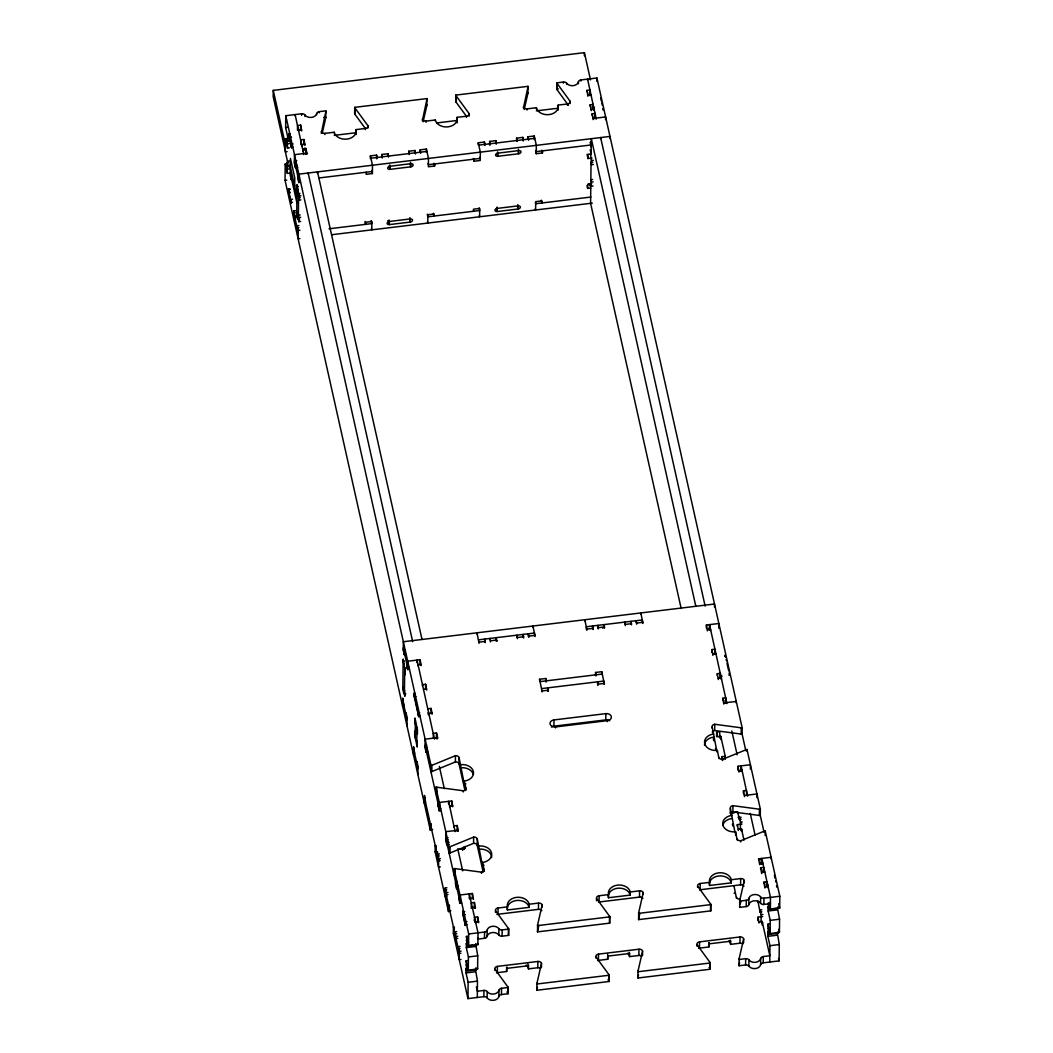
<?xml version="1.0" encoding="UTF-8"?>
<svg xmlns="http://www.w3.org/2000/svg" width="1053" height="1053" viewBox="0 0 1053 1053"><rect width="100%" height="100%" fill="white"/><g stroke="black" fill="none" stroke-linecap="round" stroke-linejoin="round"><path stroke-width="1.5" d="M776.68 887.113L776.601 885.599M590.496 79.923L584.402 52.65L273.253 90.374L273.188 96.626L285.376 151.184M432.651 829.356L431.177 829.961A3.159 2.369 0.6 0 1 430.308 830.159L285.047 180.339L285.231 164.005L286.982 163.794M289.167 165.15L287.416 165.36L287.456 161.201L285.363 151.843L285.508 138.667L287.851 138.391M289.43 140.826L287.68 141.049L287.732 136.877L285.639 127.518L285.771 115.712L301.658 113.777A3.159 2.369 0.6 0 1 304.949 114.988A6.305 4.739 0.6 0 0 311.504 117.383A6.305 4.739 0.6 0 0 316.677 113.566A3.159 2.369 0.6 0 1 319.27 111.644L325.825 110.855A3.159 2.369 0.6 0 1 325.851 111.539L321.27 133.362M289.075 173.153L287.324 173.363L286.85 166.848L286.89 163.031L288.64 162.82M289.351 147.815L287.601 148.025L287.127 141.51L287.153 138.706L288.904 138.496M294.682 186.223L294.774 177.891L290.417 158.411L290.233 175.088L291.273 179.76L291.299 177.681M290.312 167.796L290.325 166.743L296.946 196.358M295.603 210.758L293.853 210.969L293.761 219.3L295.511 219.09M297.762 167.401L295.432 167.69L294.379 163.018L294.471 154.673L306.923 153.159L305.87 148.486L302.764 148.868L302.737 151.211M295.09 115.751L295.103 114.58L303.804 154.58M293.853 210.969L294.879 217.721L296.63 217.51M295.432 167.69L295.459 165.597L297.196 165.387M297.486 130.177L297.538 125.491L300.645 125.11L301.684 130.954M298.92 225.553L297.17 225.776L297.143 227.856L298.894 227.645M300.487 182.287L298.736 182.498L297.696 177.825L297.723 175.733L299.473 175.522M298.578 131.138L298.578 130.164L301.698 129.782M297.815 217.01L297.788 219.09L296.735 214.417L297.078 184.525L298.091 191.291M297.17 225.776L298.21 230.449L298.117 238.781L299.868 238.57M298.736 182.498L298.828 174.153L609.977 136.429L609.95 138.509M300.605 221.472L298.855 221.683L298.381 215.167L300.131 214.957M300.842 199.925L299.091 200.136L299.144 195.963L297.051 186.605L298.407 186.434M300.592 130.19L300.645 125.11M301.645 115.343L301.658 113.777M301.79 145.748L301.803 144.577L304.922 144.195L303.869 139.522L300.763 139.904L301 144.722M303.817 144.603L303.869 139.522M304.922 116.541L304.949 114.988M304.843 150.461L304.87 148.104M304.909 145.38L304.922 144.195M305.818 154.357L305.87 148.486M306.91 154.33L306.923 153.159M308.147 174.074L308.16 173.021L412.671 641.646M316.663 114.738L316.677 113.566M317.479 173.455L317.506 171.889L422.016 639.474M319.256 112.816L319.27 111.644M324.903 134.547L324.916 133.376A3.159 2.369 0.6 0 1 321.283 131.414M322.363 132.691L325.772 117.791L325.825 110.855M334.249 133.218L334.262 132.244L324.916 133.376M422.345 120.726L426.913 99.285A3.159 2.369 0.6 0 0 426.899 98.6L354.716 107.353L354.637 113.606A3.159 2.369 0.6 0 0 354.927 114.25L365.457 128.677M354.927 114.25L354.993 107.998A3.159 2.369 0.6 0 1 354.716 107.353M356.138 134.534A11.043 8.292 0.6 0 0 356.006 132.731L356.032 129.598L365.365 128.466A3.159 2.369 0.6 0 0 367.958 125.755L354.993 107.998M365.352 129.637L365.365 128.466M366.181 172.231L366.154 174.324L372.38 173.561L372.472 165.229L370.38 155.87L376.605 155.12L377.106 158.634M367.931 128.097L367.958 125.755M370.353 158.608L370.38 155.87M376.566 158.634L376.605 155.12M381.752 157.226L381.791 154.488L388.004 153.738L388.518 157.055M382.292 158.003L381.791 154.488M387.978 156.476L388.004 153.738M406.05 654.545L404.299 654.755L403.26 650.083L403.352 641.738L714.5 604.014L714.46 607.133M408.735 153.172L408.748 151.224L414.974 150.474L415.487 153.975M409.262 154.541L408.748 151.224M403.747 704.786L402.733 698.034L402.641 706.366L404.391 706.155M403.891 691.597L403.878 693.69L402.825 689.004L403.154 659.125L404.181 665.891M404.299 654.755L404.326 652.663M406.01 714.921L406.037 712.842L407.077 717.514L406.984 725.846M409.367 669.353L407.616 669.563L406.59 662.798M407.616 669.563L407.708 661.218L420.147 659.718L421.187 665.562M414.948 153.198L414.974 150.474M420.134 152.185L420.16 149.842L426.386 149.078L428.479 158.437L428.387 166.782L434.613 166.019L434.626 163.939M413.526 755.08L413.618 746.735L414.632 753.5M420.673 153.356L420.16 149.842M415.172 737.679L415.369 720.305M417.014 662.692L417.041 660.086L434.441 739.061M416.738 744.695L416.935 727.32M416.896 763.622L416.922 761.543L417.975 766.215L417.883 774.56M418.067 665.944L418.08 664.759L421.2 664.39M420.094 664.798L420.147 659.718M425.978 122.293L425.991 121.121A3.159 2.369 0.6 0 1 422.358 119.16M426.347 152.211L426.386 149.078M423.148 121.687L426.847 105.537L426.899 98.6M422.503 686.201L422.529 684.634L425.636 684.266L426.662 690.11M425.583 689.346L425.636 684.266M424.412 803.781L424.504 795.449L425.517 802.202M427.821 751.96L426.07 752.171L425.03 747.485L425.122 739.153L437.574 737.64L436.521 732.967L433.415 733.349L433.362 737.64M426.07 752.171L426.096 750.078M435.31 120.963L435.323 119.989L425.991 121.121M428.953 714.645L428.966 713.473L432.085 713.092L431.032 708.419L427.926 708.801M430.98 713.5L431.032 708.419M430.308 830.159L430.374 823.907A3.159 2.369 0.6 0 0 431.243 823.696L431.177 829.961M285.771 115.712L431.019 765.531L430.953 771.783A3.159 2.369 0.6 0 0 431.822 771.573L455.383 761.964A3.159 2.369 0.6 0 1 459.016 763.912L464.965 790.513M432.072 714.263L432.085 713.092M431.822 771.573L431.888 765.32L455.449 755.699A3.159 2.369 0.6 0 1 459.082 757.66L464.281 784.169A11.043 8.292 0.6 0 0 465.847 783.893M450.842 910.753L449.368 911.358A3.159 2.369 0.6 0 1 448.499 911.556L435.152 851.864L435.231 845.612A3.159 2.369 0.6 0 1 436.139 845.598L436.074 851.851L437.732 852.074M460.661 764.675A11.043 8.292 0.6 0 1 473.376 771.533A11.043 8.292 0.6 0 1 464.307 781.036L465.887 788.052A3.159 2.369 0.6 0 1 463.294 790.777L436.784 787.223A3.159 2.369 0.6 0 0 435.876 787.236L435.797 793.488A3.159 2.369 0.6 0 1 436.719 793.475L436.758 789.171M436.455 738.824L436.521 732.967M436.771 788.394L436.784 787.223M437.561 738.811L437.574 737.64M439.364 853.878L437.614 854.088L437.587 856.168L439.338 855.957M440.931 810.599L439.18 810.81L438.14 806.137L438.166 804.044L439.917 803.834M437.614 854.088L438.653 858.761L438.561 867.106L440.312 866.882M439.18 810.81L439.272 802.465L451.724 800.964L452.751 806.809M446.933 887.771L445.182 887.982L445.09 896.327L446.841 896.116M449.091 844.427L446.762 844.703L445.722 840.031L445.814 831.699L458.252 830.185L457.213 825.513L454.093 825.881L454.08 827.053M445.182 887.982L446.209 894.747L447.959 894.537M446.762 844.703L446.788 842.624L449.118 842.347M523.42 108.077L527.987 87.03A3.159 2.369 0.6 0 0 527.974 86.346L455.778 95.099L455.712 101.351A3.159 2.369 0.6 0 0 455.988 101.996L466.532 116.422M455.988 101.996L456.067 95.744A3.159 2.369 0.6 0 1 455.778 95.099M448.578 804.071L448.604 801.333L455.133 831.607M457.134 122.885A11.043 8.292 0.6 0 0 457.068 120.476L457.107 117.344L466.44 116.212A3.159 2.369 0.6 0 0 469.033 113.5L456.067 95.744M448.499 911.556L448.565 905.304A3.159 2.369 0.6 0 0 449.434 905.106L449.368 911.358M435.876 787.236L449.21 846.928L449.144 853.18A3.159 2.369 0.6 0 0 450.013 852.983L473.574 843.361A3.159 2.369 0.6 0 1 477.22 845.322L483.156 871.91M449.644 807.19L449.657 806.019L452.764 805.637M450.013 852.983L450.079 846.73L473.653 837.109A3.159 2.369 0.6 0 1 477.285 839.07L482.471 865.566A11.043 8.292 0.6 0 0 484.038 865.29M451.671 806.045L451.724 800.964M453.356 933.261L453.422 927.009A3.159 2.369 0.6 0 1 454.33 926.995L454.264 933.261A3.159 2.369 0.6 0 0 453.356 933.261L467.953 998.613L483.853 996.678A3.159 2.369 0.6 0 1 487.131 997.889A6.305 4.739 0.6 0 0 493.699 1000.284A6.305 4.739 0.6 0 0 498.872 996.467A3.159 2.369 0.6 0 1 501.452 994.545L508.02 993.756L508.086 987.49A3.159 2.369 0.6 0 0 507.809 986.845L494.844 969.089A3.159 2.369 0.6 0 1 497.424 966.378L537.872 961.468A3.159 2.369 0.6 0 1 541.505 963.429L541.466 967.338M454.067 868.633L454.001 874.885A3.159 2.369 0.6 0 1 454.909 874.872L454.975 868.62A3.159 2.369 0.6 0 0 454.067 868.633L468.677 933.972L468.546 945.791L477.878 944.659L478.009 932.84L469.296 893.879L469.243 898.578M455.383 761.964L455.449 755.699M456.739 931.615L454.988 931.826L454.962 933.906L456.712 933.695M458.305 888.337L456.554 888.548L455.515 883.875L455.541 881.782L457.292 881.572M457.147 831.37L457.213 825.513M454.988 931.826L456.002 938.578L457.752 938.368M456.554 888.548L456.581 886.455L458.331 886.244M458.239 831.357L458.252 830.185M459.016 763.912L459.082 757.66M466.426 117.383L466.44 116.212M460.043 946.41L458.292 946.634L458.279 948.714L460.016 948.503M461.622 903.145L459.871 903.356L458.818 898.67L458.845 896.59L460.595 896.379M458.292 946.634L459.345 951.307L459.253 959.638L461.003 959.428M459.871 903.356L459.964 895.011L472.402 893.497L473.442 899.354M469.006 116.238L469.033 113.5M462.636 850.324L462.649 849.152A3.159 2.369 0.6 0 0 465.242 846.428L465.215 847.994M463.281 791.948L463.294 790.777M464.281 784.169L464.307 781.036M465.86 790.408L465.887 788.052M465.15 921.52L465.123 924.639L466.676 924.455M473.468 211.284L473.495 209.192L479.707 208.441L479.615 216.786L479.326 215.47M484.972 145.551L484.472 142.037L478.246 142.8L480.339 152.145L480.247 160.49L474.021 161.241L474.047 159.161M467.953 998.613L468.137 982.278L466.045 972.919L466.097 968.76L467.848 968.549M475.969 968.286L475.956 969.958L466.611 971.09L466.176 960.757L467.927 960.547M475.693 944.107L477.746 955.808L477.601 968.984L468.269 970.116L468.414 956.94L466.321 947.595L466.374 943.422L468.124 943.212M472.731 945.054L466.9 945.752L466.453 936.446L468.203 936.222M478.22 144.748L478.246 142.8M470.322 899.723L470.336 898.551L473.455 898.183M471.244 908.318L471.296 902.842L474.416 902.46L475.443 908.318M472.349 898.591L472.402 893.497M473.574 843.361L473.653 837.109M476.97 633.985L476.983 632.814L479.062 643.33M474.35 908.331L474.416 902.46M474.482 920.388L474.521 917.255L477.628 916.887L478.667 922.731M475.548 923.112L475.561 921.941L478.681 921.559M484.433 144.774L484.472 142.037M477.299 997.481L477.47 981.146L475.416 969.181M474.482 944.844L476.232 944.093M477.22 845.322L477.285 839.07M477.575 921.967L477.628 916.887M481.471 873.345L481.484 872.174A3.159 2.369 0.6 0 0 484.077 869.462L482.511 862.446A11.043 8.292 0.6 0 0 491.567 852.943A11.043 8.292 0.6 0 0 478.852 846.072M489.619 144.932L489.658 141.418L495.871 140.654L496.384 143.971M490.158 144.919L489.658 141.418M484.749 641.803L484.775 639.066L485.288 642.58M482.471 865.566L482.511 862.446M484.051 871.41L484.077 869.462M483.853 996.678L483.919 990.425L477.364 991.228L476.404 986.937M484.498 938.302L484.564 932.05A3.159 2.369 0.6 0 0 487.157 930.141A6.305 4.739 0.6 0 1 492.317 926.311A6.305 4.739 0.6 0 1 498.885 928.707A3.159 2.369 0.6 0 0 502.163 929.917L508.731 929.115L508.665 935.38L502.097 936.17A3.159 2.369 0.6 0 1 498.819 934.972A6.305 4.739 0.6 0 0 492.251 932.563A6.305 4.739 0.6 0 0 487.078 936.393A3.159 2.369 0.6 0 1 484.498 938.302L477.93 939.105L477.628 937.736M489.948 639.619L489.961 638.434L490.474 641.948M487.078 936.393L487.157 930.141M495.845 143.787L495.871 140.654M487.131 997.889L487.21 991.623A3.159 2.369 0.6 0 0 483.919 990.425M497.45 640.658L496.147 640.816L496.187 637.684L496.7 641.198M494.831 970.261L494.844 969.089M495.463 912.28L495.489 910.713A3.159 2.369 0.6 0 1 498.069 908.002L507.401 906.87A11.043 8.292 0.6 0 1 516.47 897.367A11.043 8.292 0.6 0 1 529.185 904.224L538.517 903.092A3.159 2.369 0.6 0 1 542.15 905.053L542.137 907.015M496.529 972.827A3.159 2.369 0.6 0 1 497.358 972.63L497.424 966.378M496.898 914.557A3.159 2.369 0.6 0 1 498.003 914.254L498.069 908.002M498.819 934.972L498.885 928.707M498.872 996.467L498.938 990.202A3.159 2.369 0.6 0 1 501.531 988.293L508.086 987.49M501.452 994.545L501.531 988.293M502.097 936.17L502.163 929.917M497.358 972.63L506.69 971.498L506.73 968.378A11.043 8.292 0.6 0 1 506.572 967.167M529.185 904.224L529.146 907.357L507.375 909.989L507.401 906.87M516.589 140.483L516.615 138.14L522.841 137.39L523.354 140.905M508.02 993.756A3.159 2.369 0.6 0 0 507.743 993.097L507.809 986.845M495.489 910.713L508.454 928.47L508.388 934.722A3.159 2.369 0.6 0 1 508.665 935.38M517.128 141.457L516.615 138.14M516.905 637.513L516.931 635.17L517.444 638.684M522.801 140.523L522.841 137.39M527.053 110.038L527.066 108.867A3.159 2.369 0.6 0 1 523.433 106.906M524.21 109.433L527.922 93.283L527.974 86.346M528.014 137.93L528.027 136.758L534.253 136.008L536.346 145.353L536.253 153.699L542.466 152.948L542.492 150.855M523.117 637.539L523.157 634.419L523.657 637.921M528.54 140.273L528.027 136.758M528.303 636.525L528.343 633.788L528.843 637.302M534.213 139.522L534.253 136.008M536.385 108.907L536.398 107.735L527.066 108.867M540.65 968.47A3.159 2.369 0.6 0 0 537.807 967.733L528.474 968.865L528.514 965.733A11.043 8.292 0.6 0 0 527.856 963.982M532.976 627.193L532.989 626.022L535.069 636.538M534.529 635.815L534.555 633.037L478.549 639.829M539.557 680.225L539.57 679.251L545.783 678.501L546.296 681.817M642.541 955.479L642.58 951.175A3.159 2.369 0.6 0 0 638.947 949.214L598.499 954.123A3.159 2.369 0.6 0 0 595.906 956.835L608.884 974.591A3.159 2.369 0.6 0 1 609.16 975.236L609.095 981.501L536.898 990.254L536.951 983.305L541.505 963.429M643.212 894.366L643.225 892.799A3.159 2.369 0.6 0 0 639.592 890.838L630.26 891.97A11.043 8.292 0.6 0 0 617.545 885.112A11.043 8.292 0.6 0 0 608.476 894.616L599.144 895.748A3.159 2.369 0.6 0 0 596.551 898.459L609.529 916.215A3.159 2.369 0.6 0 1 609.805 916.86L609.74 923.126L537.543 931.879L537.596 924.929L542.15 905.053M537.807 967.733L537.872 961.468M541.821 910.687A3.159 2.369 0.6 0 0 538.452 909.344L538.517 903.092M542.163 691.913L539.57 679.251M545.757 681.817L545.783 678.501M547.836 691.36L547.876 687.846L548.389 691.163M568.409 105.274L557.063 89.742A3.159 2.369 0.6 0 1 556.787 89.097L556.853 82.845L563.421 82.042A3.159 2.369 0.6 0 1 566.698 83.253A6.305 4.739 0.6 0 0 573.266 85.648A6.305 4.739 0.6 0 0 578.426 81.818A3.159 2.369 0.6 0 1 581.019 79.91L596.919 77.988L742.168 727.807L742.102 734.059A3.159 2.369 0.6 0 1 741.18 734.073L714.671 730.519A3.159 2.369 0.6 0 0 712.302 731.901M557.063 89.742L557.129 83.49A3.159 2.369 0.6 0 1 556.853 82.845M558.287 110.025A11.043 8.292 0.6 0 0 558.143 108.222L558.182 105.089L567.514 103.957A3.159 2.369 0.6 0 0 570.107 101.246L557.129 83.49M551.482 727.057A4.739 3.554 0.6 0 1 553.917 726.175L553.983 719.923L605.844 713.631A4.739 3.554 0.6 0 1 611.293 716.58A4.739 3.554 0.6 0 1 607.41 720.647L555.55 726.939A4.739 3.554 0.6 0 1 550.1 724.003A4.739 3.554 0.6 0 1 553.983 719.923M555.536 727.913L555.55 726.939M563.408 83.213L563.421 82.042M566.685 84.424L566.698 83.253M567.501 105.129L567.514 103.957M570.081 103.589L570.107 101.246M578.413 83.779L578.426 81.818M581.006 81.081L581.019 79.91M584.362 55.783L584.402 52.65M586.89 91.572L586.903 90.4L590.022 90.018L589.956 95.112M587.561 80.291L587.574 79.12L596.274 119.121M587.943 96.244L586.903 90.4M589.825 183.827L590.759 188.039L587.653 188.408L587.706 184.249L591.786 183.748M592.062 158.029L587.982 158.529L588.035 154.357L591.141 153.988L591.312 138.693L695.822 606.278M589.154 184.973L589.167 183.841M590.114 105.998L590.128 104.813L593.247 104.444L593.55 109.973M584.836 620.901L584.849 619.73L586.929 630.26M590.601 153.751L591.575 164.676L593.326 164.465M591.167 110.67L590.128 104.813M590.759 188.039L590.601 203.321L681.159 608.463M593.089 186.012L591.338 186.223L590.851 179.708L591.049 162.333L592.8 162.123M586.389 629.523L586.416 626.746L642.422 619.954L642.396 622.731M592.115 115.343L592.128 113.777L595.248 113.408L595.182 118.489M593.168 119.634L592.128 113.777M594.274 110.289L594.287 109.117L591.181 109.499M596.88 81.397L596.919 77.988M592.602 629.115L592.642 625.995L593.155 629.497M600.631 138.614L600.644 137.561L705.155 606.186M595.537 675.592L595.577 672.459L601.789 671.709L604.396 684.371M596.09 675.776L595.577 672.459M597.801 628.101L597.828 625.364L598.341 628.878M597.63 684.937L597.656 681.817L598.17 685.121M595.893 958.006L595.906 956.835M596.524 900.802L596.551 898.459M605.593 119.687L605.62 116.949L593.181 118.462M597.591 960.573A3.159 2.369 0.6 0 1 598.433 960.375L598.499 954.123M598.512 902.105A3.159 2.369 0.6 0 1 599.078 902L599.144 895.748M601.763 674.446L601.789 671.709M604.027 627.154L604.053 624.613L604.554 628.114M603.856 683.831L603.882 681.054L541.65 688.596M609.687 720.752A4.739 3.554 0.6 0 0 605.778 719.897L605.844 713.631M607.397 721.634L607.41 720.647M598.433 960.375L607.765 959.244L607.805 956.124A11.043 8.292 0.6 0 1 607.66 954.308M630.26 891.97L630.221 895.103L608.437 897.735L608.476 894.616M609.095 981.501A3.159 2.369 0.6 0 0 608.805 980.843L608.884 974.591M609.529 916.215L609.45 922.467A3.159 2.369 0.6 0 1 609.74 923.126M624.784 623.073L624.798 622.086L625.298 625.6M630.984 624.074L631.01 621.336L631.524 624.85M641.725 956.216A3.159 2.369 0.6 0 0 638.881 955.479L629.549 956.611L629.576 953.478A11.043 8.292 0.6 0 0 629.194 952.307M636.183 622.665L636.196 620.704L636.71 624.218M640.843 614.11L640.856 612.938L642.935 623.468M743.615 942.83L743.655 938.921A3.159 2.369 0.6 0 0 740.022 936.959L699.574 941.869A3.159 2.369 0.6 0 0 696.981 944.58L709.946 962.337A3.159 2.369 0.6 0 1 710.235 962.982L710.156 969.247L637.973 978L638.026 971.05L642.58 951.175M744.274 882.888L744.3 880.545A3.159 2.369 0.6 0 0 740.667 878.584L731.335 879.716A11.043 8.292 0.6 0 0 718.607 872.858A11.043 8.292 0.6 0 0 709.551 882.361L700.219 883.493A3.159 2.369 0.6 0 0 697.626 886.205L710.591 903.961A3.159 2.369 0.6 0 1 710.867 904.606L710.801 910.871L638.618 919.624L638.671 912.675L643.225 892.799M638.881 955.479L638.947 949.214M642.896 898.433A3.159 2.369 0.6 0 0 639.526 897.09L639.592 890.838M696.968 946.147L696.981 944.58M697.612 887.376L697.626 886.205M698.665 948.319A3.159 2.369 0.6 0 1 699.495 948.121L699.574 941.869M699.587 889.851A3.159 2.369 0.6 0 1 700.14 889.746L700.219 883.493M706.366 628.128L706.405 625.008L718.857 623.494L718.804 628.18M707.432 630.852L706.405 625.008M709.459 630.365L709.511 624.626L726.925 703.601M710.551 630.471L710.564 629.299L707.445 629.681M711.867 652.294L711.894 649.556L715 649.174L714.948 654.255M699.495 948.121L708.84 946.989L708.866 943.87A11.043 8.292 0.6 0 1 708.722 942.659M731.335 879.716L731.295 882.848L709.511 885.481L709.551 882.361M712.144 728.149L712.157 726.978A3.159 2.369 0.6 0 1 714.75 724.267L741.259 727.82A3.159 2.369 0.6 0 0 742.168 727.807M712.92 655.4L711.894 649.556M710.156 969.247A3.159 2.369 0.6 0 0 709.88 968.589L709.946 962.337M710.591 903.961L710.525 910.213A3.159 2.369 0.6 0 1 710.801 910.871M717.014 752L712.157 726.978M714.671 730.519L714.75 724.267M716.593 736.784L716.645 732.085L719.765 731.717L719.686 737.969M717.264 675.671L717.29 673.709L720.397 673.328L720.686 678.632M718.33 679.554L717.29 673.709M718.936 758.542L717.383 750.355A11.043 8.292 0.6 0 1 704.668 743.497A11.043 8.292 0.6 0 1 713.723 733.994M720.765 739.509L720.805 736.389L717.698 736.758L716.645 732.085M721.437 679.185L721.45 678.014L718.343 678.382M722.095 759.766L722.134 756.633L725.241 756.265L720.805 736.389M722.766 699.824L722.779 698.257L725.886 697.876L725.833 702.97M722.569 760.503L722.582 759.331A3.159 2.369 0.6 0 1 718.949 757.37M723.806 704.102L722.779 698.257M725.346 656.624L724.99 655.137M725.214 759.384L725.241 756.265M760.358 809.204A3.159 2.369 0.6 0 1 759.45 809.217L732.941 805.663A3.159 2.369 0.6 0 0 730.348 808.375L730.295 813.469A3.159 2.369 0.6 0 1 732.875 811.916L759.384 815.47A3.159 2.369 0.6 0 0 760.292 815.456L760.358 809.204L747.011 749.512A3.159 2.369 0.6 0 0 746.156 749.71L722.582 759.331M734.876 831.909L730.348 808.375M742.786 943.962A3.159 2.369 0.6 0 0 739.956 943.225L730.611 944.357L730.65 941.224A11.043 8.292 0.6 0 0 730.269 940.039M732.875 811.916L732.941 805.663M736.258 702.996L736.271 701.43L723.819 702.93M735.547 834.884L735.573 831.765A11.043 8.292 0.6 0 1 722.858 824.894A11.043 8.292 0.6 0 1 731.914 815.391M736.481 898.327L733.954 885.757M737.126 839.952L735.573 831.765M737.311 826.197L737.337 824.631L741.996 824.065M737.929 770.164L737.982 766.255L750.42 764.741L750.381 769.045M738.364 830.475L737.337 824.631M739.009 772.099L737.982 766.255M741.154 819.366L739.403 819.576L739.417 817.497L741.167 817.286M741.18 734.073L741.259 727.82M740.391 829.33L740.47 822.169L739.417 817.497M741.022 771.349L741.088 765.873L747.604 796.147M777.232 932.339L779.286 944.554L779.102 960.889L763.214 962.811A3.159 2.369 0.6 0 0 760.621 964.719A6.305 4.739 0.6 0 1 755.449 968.549A6.305 4.739 0.6 0 1 748.894 966.154A3.159 2.369 0.6 0 0 745.603 964.943L739.048 965.746L739.101 958.796L743.655 938.921M770.112 902.276L770.414 903.632L763.859 904.435A3.159 2.369 0.6 0 1 760.569 903.237A6.305 4.739 0.6 0 0 754.014 900.828A6.305 4.739 0.6 0 0 748.841 904.659A3.159 2.369 0.6 0 1 746.248 906.567L739.693 907.37L739.732 900.42L744.3 880.545M740.114 900.289L740.127 899.117A3.159 2.369 0.6 0 1 736.495 897.156M740.759 841.913L740.772 840.728A3.159 2.369 0.6 0 1 737.139 838.78M739.956 943.225L740.022 936.959M743.971 886.178A3.159 2.369 0.6 0 0 740.588 884.836L740.667 878.584M741.47 831.278L741.496 828.935L738.377 829.303M742.115 771.731L742.128 770.546L739.022 770.928M743.431 793.541L743.471 790.803L746.577 790.421L746.524 795.502M744.497 796.647L743.471 790.803M746.143 750.881L746.156 749.71M746.998 750.684L747.011 749.512M745.603 964.943L745.682 958.691L739.114 959.48A3.159 2.369 0.6 0 1 739.101 958.796M746.248 906.567L746.327 900.315A3.159 2.369 0.6 0 0 748.907 898.393A6.305 4.739 0.6 0 1 754.08 894.576A6.305 4.739 0.6 0 1 760.635 896.972A3.159 2.369 0.6 0 0 763.925 898.183L779.812 896.248L765.215 830.909A3.159 2.369 0.6 0 0 764.346 831.12L740.772 840.728M748.841 904.659L748.907 898.393M748.894 966.154L748.959 959.888A3.159 2.369 0.6 0 0 745.682 958.691M756.91 797.621L756.962 793.962L744.51 795.476M761.832 911.911L760.082 912.122L757.831 900.815M757.976 920.691L758.015 917.176L762.688 916.61M758.647 859.972L758.66 858.8L771.112 857.287L771.086 858.853M759.384 815.47L759.45 809.217M759.055 923.02L758.015 917.176M759.7 864.645L758.66 858.8M760.082 912.122L760.108 910.029L761.859 909.818M760.648 869.317L760.661 867.764L763.78 867.382L763.728 872.463M760.569 903.237L760.635 896.972M760.621 964.719L760.687 958.467A3.159 2.369 0.6 0 1 763.28 956.558L769.835 955.755L762.175 921.467L759.068 921.849M761.069 922.007L761.148 914.715L760.108 910.029M761.714 864.158L761.78 858.419L770.48 897.38L770.348 909.2L779.694 908.068L779.812 896.248M761.701 873.608L760.661 867.764M762.135 924.995L762.175 921.467M762.806 864.263L762.82 863.091L759.713 863.473M763.873 883.349L763.886 882.177L767.005 881.795L766.966 884.928M764.333 832.291L764.346 831.12M763.214 962.811L763.28 956.558M763.859 904.435L763.925 898.183M765.162 835.595L765.215 830.909M764.926 888.021L763.886 882.177M768.032 887.653L768.045 886.468L764.939 886.85M769.769 962.021L769.954 945.686L767.861 936.328L767.913 932.168L769.072 932.023M777.772 932.418L777.759 933.366L768.427 934.498L767.992 924.165L769.743 923.955M777.496 908.305L779.562 919.216L779.417 932.392L770.085 933.524L770.23 920.348L768.137 911.003L768.19 906.83L769.94 906.62M768.229 902.974L768.703 909.16L776.298 908.239M777.456 908.107L778.049 907.159M602.908 110.012L602.842 108.38M538.662 926.219L537.53 931.194A3.159 2.369 0.6 0 0 537.543 931.879M537.451 987.082L536.885 989.57A3.159 2.369 0.6 0 0 536.898 990.254M639.737 913.965L638.605 918.94A3.159 2.369 0.6 0 0 638.618 919.624M638.526 974.828L637.96 977.316A3.159 2.369 0.6 0 0 637.973 978M740.246 904.198L740.812 901.71M739.601 962.574L739.022 965.061A3.159 2.369 0.6 0 0 739.048 965.746M730.782 814.101L736.666 811.692M738.074 817.352L739.548 816.746M323.705 117.357L325.759 117.107A3.159 2.369 0.6 0 1 325.772 117.791M556.787 89.097L558.419 88.9M285.639 127.518L287.39 127.308M587.956 95.073L591.062 94.704M289.154 134.126L291.668 148.078L288.891 135.732L288.93 133.547L290.312 133.994M290.378 134.284L289.22 134.415L289.18 137.548L291.51 137.259M287.732 136.877L289.483 136.666M289.114 137.259L290.865 137.048M334.222 135.363L356.006 132.731M436.653 122.951L457.068 120.476M536.359 110.855L558.143 108.222M287.127 141.51L288.877 141.299M287.653 143.853L289.404 143.642M293.142 143.945L291.391 144.156L291.365 147.288L293.103 147.078M594.379 107.432L593.208 107.564L592.47 104.26M285.363 151.843L287.114 151.632M287.456 161.201L289.206 160.991M296.735 160.648L294.406 160.925L298.762 180.405M294.379 163.018L296.13 162.794M286.85 166.848L288.601 166.637M370.906 158.213L426.913 151.421M478.76 145.13L534.766 138.351M287.364 169.191L289.114 168.98M297.696 177.825L299.447 177.602M285.047 180.339L286.798 180.129M318.704 177.996L372.407 171.481L372.104 170.165M591.496 144.919L536.267 151.619L535.977 150.303M288.535 189.382L291.062 203.321L288.206 190.145L288.298 188.79L290.286 189.171M290.167 189.487L288.601 189.672L288.575 192.791L290.325 192.581M288.509 192.515L290.259 192.291M299.973 193.449L298.618 193.62L298.328 219.327L299.697 219.169M299.144 195.963L300.895 195.753M591.615 160.504L593.365 160.293M300.316 197.582L298.565 197.793L299.091 200.136M292.537 199.201L290.786 199.412L290.746 202.545L292.497 202.321M298.131 212.153L296.762 212.311L298.855 221.683M295.393 212.864L293.826 213.048L298.183 232.529M294.906 215.641L296.656 215.431M590.851 179.708L592.602 179.497M298.907 217.51L300.645 217.3M591.378 182.051L593.129 181.84M298.21 230.449L299.96 230.238M387.82 220.709L389.123 220.551M329.036 228.791L371.827 223.605L371.143 220.538M590.93 197.043L535.701 203.729L535.398 202.426M331.866 234.701L592.352 203.111M403.26 650.083L405.01 649.859M479.076 642.159L485.301 641.409M490.487 640.777L496.713 640.027M517.457 637.513L523.67 636.749M528.856 636.13L535.082 635.367M586.942 629.089L593.168 628.325M598.354 627.706L604.567 626.943M625.311 624.429L631.537 623.679M636.723 623.047L642.949 622.297M404.497 661.034L403.128 661.192L405.221 670.564L405.181 674.736L404.655 672.393M406.563 664.891L408.314 664.667M708.959 628.22L710.13 628.075M409.196 667.286L407.629 667.47L403.273 647.99M406.063 668.05L404.707 668.207L404.418 693.927L405.774 693.756M404.207 686.74L402.851 686.911L404.944 696.283L404.457 689.768M423.569 689.307L426.676 688.938M712.934 654.229L716.053 653.847M415.369 693.427L414.198 693.572L414.171 696.704L418.831 716.961L414.198 693.572C413.605 691.15 413.197 699.087 415.922 696.481M724.767 655.914L725.622 657.059M540.084 681.594L602.316 674.038M542.177 690.939L548.402 690.189M598.183 684.147L604.409 683.397M419.726 712.907L418.554 713.052L418.515 716.185L420.265 715.974M722.121 676.25L720.37 676.46L719.831 674.025M729.124 675.394L729.163 672.893M553.917 726.175L605.778 719.897M426.61 745.221L425.057 745.406L439.206 808.73L440.759 808.533M425.03 747.485L426.781 747.275M438.14 806.137L439.891 805.927M740.535 769.467L741.707 769.322M448.078 837.661L445.735 837.951L459.898 901.263L461.451 901.078M445.722 840.031L448.051 839.754M438.653 858.761L440.404 858.55M740.47 822.169L742.22 821.959M440.193 860.656L438.627 860.841L424.477 797.529M740.957 830.435L742.128 830.29M455.515 883.875L457.265 883.651M446.722 889.877L445.169 890.075L459.319 953.386L460.872 953.202M446.235 892.668L447.986 892.444M760.661 859.998L762.411 859.788M458.818 898.67L460.569 898.459M760.635 862.078L762.385 861.867M472.349 907.515L475.456 907.146M761.714 872.437L764.82 872.055M464.728 911.569L462.978 911.78L462.938 914.899L465.4 925.521L462.688 910.99L462.938 914.899L465.268 914.623M498.003 914.254L538.452 909.344M599.078 902L639.526 897.09M700.14 889.746L740.588 884.836M465.215 921.809L466.966 921.599M766.281 881.861L767.032 885.218L768.203 885.073M465.189 924.929L466.927 924.718M468.677 933.972L484.564 932.05M609.805 916.86L537.622 925.613A3.159 2.369 0.6 0 1 537.596 924.929M710.867 904.606L638.684 913.359A3.159 2.369 0.6 0 1 638.671 912.675M746.327 900.315L739.759 901.105A3.159 2.369 0.6 0 1 739.732 900.42M456.028 936.499L457.779 936.288M757.818 901.987L759.568 901.776M466.4 940.605L468.151 940.395M466.927 942.948L468.677 942.738M768.743 906.357L770.493 906.146M466.321 947.595L475.666 946.463M768.137 911.003L777.469 909.871M459.345 951.307L461.096 951.096M761.148 914.715L762.899 914.504M468.414 956.94L477.746 955.808M770.23 920.348L779.562 919.216M761.648 922.981L762.806 922.836M466.137 964.93L467.887 964.719M767.953 928.338L769.704 928.127M466.663 967.273L468.414 967.062M768.466 930.681L770.217 930.47M466.045 972.919L475.377 971.787M767.861 936.328L777.193 935.196M506.73 968.378L528.514 965.733M607.805 956.124L629.576 953.478M708.866 943.87L730.65 941.224M468.137 982.278L477.47 981.146M769.954 945.686L779.286 944.554M609.16 975.236L536.977 983.989A3.159 2.369 0.6 0 1 536.951 983.305M710.235 962.982L638.039 971.735A3.159 2.369 0.6 0 1 638.026 971.05M459.332 848.705L462.649 849.152M454.975 868.62L481.484 872.174M709.077 967.483L709.88 968.589M608.002 979.738L608.805 980.843M506.927 991.992L507.743 993.097M600.671 98.087L601.302 100.864M601.803 103.128L602.277 105.261M726.162 659.494L726.438 660.718M726.978 663.153L728.702 670.827M774.389 875.227L775.061 878.228M775.613 880.729L775.89 881.98M741.865 732.993L745.761 750.447M759.647 812.6L763.951 831.817M778.707 903.685L779.694 908.068M777.851 907.159L778.049 908.028M778.733 929.325L779.417 932.392M777.575 932.497L777.759 933.366M589.193 92.875L589.798 95.599M592.22 106.445L592.905 109.512M594.392 116.172L594.932 118.581M714.382 652.952L714.658 654.189M719.791 677.158L720.068 678.369M724.99 700.416L725.543 702.891M731.809 730.953L737.139 754.751M750.236 813.377L755.159 835.398M762.872 869.883L763.412 872.292M766.084 884.257L766.531 886.231M760.766 862.67L761.095 864.131M768.98 903.066L770.348 909.2M768.19 906.83L768.703 909.16M778.562 958.454L779.102 960.889M767.992 924.165L770.085 933.524M767.913 932.168L768.427 934.498M590.615 142.142L591.246 144.945M590.167 142.392L591.22 147.065M590.206 149.776L591.141 153.988M737.626 811.639L739.403 819.576M741.496 828.935L743.984 840.11M591.049 162.333L591.575 164.676M722.134 756.633L722.832 759.753M587.048 154.317L587.982 158.529M590.641 183.104L591.338 186.223M713.355 738.93L713.789 740.838M715.487 748.433L715.908 750.328M732.401 824.13L732.822 826.039M587.021 185.604L587.653 188.408M541.847 150.131L542.466 152.948M535.622 150.895L536.253 153.699M541.295 200.175L541.913 202.979L541.94 200.899L535.714 201.649L535.622 209.995L535.332 208.678M518.379 149.302L518.642 153.751L497.898 156.265A2.369 1.54 -12.6 0 1 495.581 154.988A2.369 1.54 -12.6 0 1 497.937 153.133L518.668 150.618A2.369 1.54 -12.6 0 1 520.985 151.908A2.369 1.54 -12.6 0 1 518.642 153.751L518.339 152.435M517.773 204.558L518.037 208.994L497.292 211.521A2.369 1.54 -12.6 0 1 494.976 210.231A2.369 1.54 -12.6 0 1 497.319 208.389L518.063 205.875A2.369 1.54 -12.6 0 1 520.379 207.151A2.369 1.54 -12.6 0 1 518.037 208.994L517.536 206.809M497.635 151.829L497.898 156.265L497.213 153.198M603.724 626.417L603.922 627.298M497.029 207.072L497.292 211.521L496.503 208.007M479.971 157.094L480.26 158.398L428.413 164.689L428.11 163.373M473.389 158.437L474.021 161.241M479.102 207.902L479.694 210.521L427.834 216.813L427.242 214.18M433.981 163.215L434.613 166.019M433.428 213.259L434.06 216.062L434.073 213.97L427.86 214.733L427.768 223.065L427.465 221.749M410.512 162.386L410.775 166.835L390.031 169.349A2.369 1.54 -12.6 0 1 387.715 168.059A2.369 1.54 -12.6 0 1 390.071 166.216L410.815 163.702A2.369 1.54 -12.6 0 1 413.131 164.979A2.369 1.54 -12.6 0 1 410.775 166.835L410.183 164.202M409.907 217.642L410.17 222.078L389.426 224.592A2.369 1.54 -12.6 0 1 387.109 223.315A2.369 1.54 -12.6 0 1 389.452 221.472L410.196 218.945A2.369 1.54 -12.6 0 1 412.513 220.235A2.369 1.54 -12.6 0 1 410.17 222.078L409.867 220.761M389.768 164.9L390.031 169.349L389.241 165.834M495.66 638.618L496.147 640.816M389.162 220.156L389.426 224.592L388.544 220.643M371.748 170.757L372.38 173.561M371.459 228.54L371.762 229.857L371.854 221.525L365.628 222.275L365.602 224.355L364.97 221.551M463.899 846.994L464.386 849.179M474.376 919.914L474.758 921.98M439.338 766.413L444.3 788.631M457.765 848.836L462.688 870.857M477.575 943.343L477.878 944.659M477.312 967.668L477.601 968.984M475.561 968.207L475.956 969.958M466.453 936.446L468.546 945.791M287.153 138.706L287.68 141.049M466.374 943.422L466.9 945.752M285.508 138.667L287.601 148.025M415.316 724.49L414.843 717.988L417.462 729.676L417.409 733.849L416.896 731.506M273.253 90.374L285.442 144.932M290.246 173.008L296.867 202.61M466.176 960.757L468.269 970.116M415.224 733.533L414.698 731.19L414.658 735.363L417.264 747.051L416.791 740.535M286.89 163.031L287.416 165.36M466.097 968.76L466.611 971.09M285.231 164.005L287.324 173.363M402.707 700.113L407.063 719.594M413.592 748.815L417.949 768.308M767.032 885.218L767.295 887.166M428.031 712.684L428.242 714.539M457.107 117.344A11.043 8.292 0.6 0 1 448.051 126.847A11.043 8.292 0.6 0 1 435.323 119.989M426.834 104.852A3.159 2.369 0.6 0 1 426.847 105.537M356.032 129.598A11.043 8.292 0.6 0 1 346.977 139.101A11.043 8.292 0.6 0 1 334.262 132.244M558.182 105.089A11.043 8.292 0.6 0 1 549.113 114.593A11.043 8.292 0.6 0 1 536.398 107.735M527.895 92.598A3.159 2.369 0.6 0 1 527.922 93.283M602.737 628.141A2.369 1.54 -12.6 0 1 603.803 627.772M506.69 971.498A11.043 8.292 0.6 0 1 507.191 967.325M526.184 965.022A11.043 8.292 0.6 0 1 528.474 968.865M607.765 959.244A11.043 8.292 0.6 0 1 608.015 955.65M627.733 953.255A11.043 8.292 0.6 0 1 629.549 956.611M708.84 946.989A11.043 8.292 0.6 0 1 709.34 942.817M728.808 941A11.043 8.292 0.6 0 1 730.611 944.357M760.687 958.467A6.305 4.739 0.6 0 1 755.527 962.297A6.305 4.739 0.6 0 1 748.959 959.888M498.938 990.202A6.305 4.739 0.6 0 1 493.765 994.032A6.305 4.739 0.6 0 1 487.21 991.623M435.152 851.864A3.159 2.369 0.6 0 1 436.074 851.851M734.902 893.26A11.043 8.292 0.6 0 1 734.099 893.339M431.888 765.32A3.159 2.369 0.6 0 1 431.019 765.531M450.079 846.73A3.159 2.369 0.6 0 1 449.21 846.928M722.819 825.315A11.043 8.292 0.6 0 1 731.888 818.523M704.47 745.116A11.043 8.292 0.6 0 1 713.684 737.126M478.812 849.205A11.043 8.292 0.6 0 1 491.685 857.576M460.622 767.808A11.043 8.292 0.6 0 1 473.271 774.363M739.693 907.37A3.159 2.369 0.6 0 1 739.667 906.672M508.454 928.47A3.159 2.369 0.6 0 1 508.731 929.115M709.511 885.481A11.043 8.292 0.6 0 1 718.58 875.991A11.043 8.292 0.6 0 1 731.295 882.848M608.437 897.735A11.043 8.292 0.6 0 1 617.506 888.245A11.043 8.292 0.6 0 1 630.221 895.103M507.375 909.989A11.043 8.292 0.6 0 1 516.431 900.499A11.043 8.292 0.6 0 1 529.146 907.357"/></g></svg>
